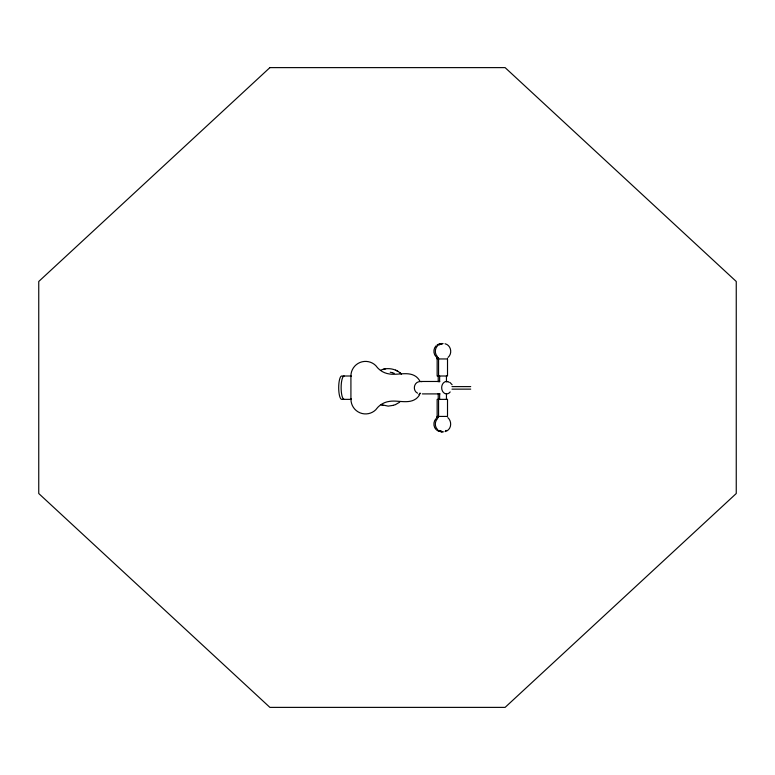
<?xml version="1.0" encoding="UTF-8"?>
<svg xmlns="http://www.w3.org/2000/svg" width="775" height="775" viewBox="0 0 775 775"><rect width="100%" height="100%" fill="white"/><g stroke="black" fill="none" stroke-linecap="round" stroke-linejoin="round"><path stroke-width="1.16" d="M419.759 381.823L419.537 380.525A14.26 14.26 0 0 0 415.942 376.514C408.338 371.118 397.963 375.391 389.447 373.986A19.569 19.569 0 0 1 376.476 366.498L375.846 365.674A14.599 14.599 0 0 0 350.92 376.001L341.717 376.001A11.683 3.022 -90 0 0 338.694 387.684A11.683 3.022 -90 0 0 341.717 399.367L350.968 399.367A14.599 14.599 0 0 0 375.846 409.694L376.476 408.871A19.569 19.569 0 0 1 389.447 401.382C397.943 399.968 408.357 404.269 415.942 398.863A14.26 14.26 0 0 0 419.537 394.853L419.643 393.216M448.047 357.42C452.639 353.507 451.127 345.214 445.053 343.751M436.112 345.766C433.147 348.702 433.147 353.855 436.112 356.781M437.526 345.766C434.552 348.702 434.552 353.855 437.526 356.781M436.112 418.587C433.147 421.513 433.147 426.676 436.112 429.602M437.526 418.587C434.552 421.513 434.552 426.676 437.526 429.602M418.839 394.582L420.534 393.206M445.528 430.842L446.109 430.396M399.716 402.177L395.512 404.579M418.723 381.736C413.53 383.034 412.717 390.852 417.56 393.167M445.053 431.617C451.505 429.999 452.338 421.677 447.853 417.599M380.854 370.13C387.81 367.079 396.17 368.852 401.498 374.073L399.687 372.494M393.206 405.364L395.56 404.56M393.206 405.354L388.188 406.129L380.854 404.579L383.189 405.364M383.17 369.336L385.592 368.823M439.687 381.474L420.341 381.474L421.978 381.639M451.98 386.609L470.706 386.609M451.98 389.137L470.706 389.137M422.346 393.903L439.987 393.903M446.594 381.484L447.718 381.629M390.251 372.233L392.276 372.678M392.276 372.659L394.233 373.327M395.541 370.111L397.701 371.167M449.907 382.395L452.125 384.749M446.448 376.001L446.448 381.843M446.448 393.526L446.448 399.367M439.628 376.001L439.628 381.843M439.628 393.526L439.628 399.367M438.563 358.951A3.604 3.604 0 0 0 438.137 357.595A3.623 3.604 -90 0 1 438.563 358.951L438.563 376.001M438.563 399.367L438.563 416.427A3.623 3.604 90 0 1 438.146 417.773A3.604 3.604 0 0 0 438.563 416.427M438.224 376.001L438.224 381.843M438.224 393.526L438.224 399.367M350.92 376.001L350.92 399.367M450.198 391.947A6.229 4.941 -90 0 1 443.542 392.576A6.229 4.941 -90 0 1 442.467 384.274A6.229 4.941 -90 0 1 448.938 382.201M351.143 398.796A1.947 0.504 -90 0 1 350.784 399.367M344.158 399.367A11.683 3.022 -90 0 1 341.136 387.684A11.683 3.022 -90 0 1 344.158 376.001M350.784 376.001A1.947 0.504 -90 0 1 351.036 376.262M269.894 67.619L38.75 281.48L38.75 493.52L269.894 707.381L505.106 707.381L736.25 493.52L736.25 281.48L505.106 67.619L269.894 67.619M437.73 344.536L437.158 344.972L441.634 343.49L437.73 344.536M439.134 344.536L438.563 344.972L443.038 343.49L439.134 344.536M447.514 358.951L437.148 358.951A3.604 3.604 0 0 0 436.732 357.595A3.623 3.604 -90 0 1 437.158 358.951L437.148 376.001L447.514 376.001L447.514 358.951M447.514 399.367L437.148 399.367L437.148 416.427A3.623 3.604 90 0 1 436.742 417.773A3.604 3.604 0 0 0 437.158 416.427L447.514 416.427L447.514 399.367M441.634 431.888L437.148 430.396L441.634 431.888M443.038 431.888L438.563 430.396L443.038 431.888"/></g></svg>
